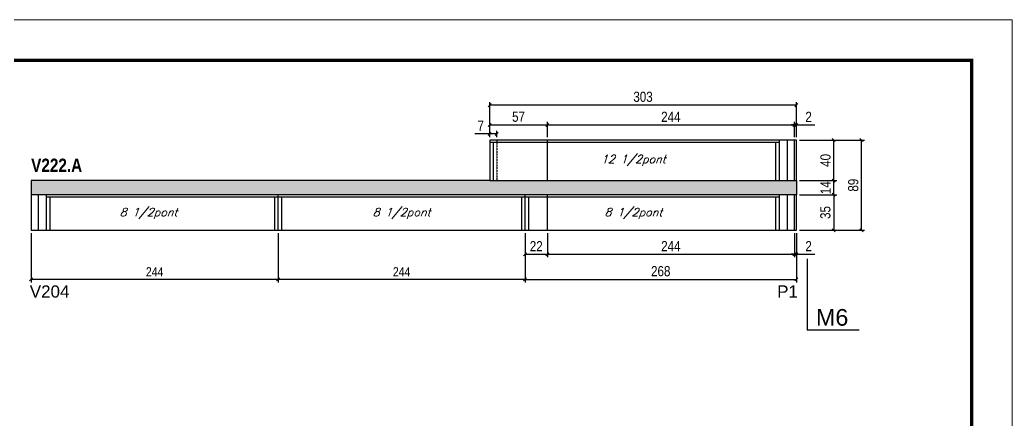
# Model space of a CAD drawing. Extents: x 2603 to 22413, y 1253 to 30260.
# Drawn here: x 4706 to 5686, y 21434 to 21829 of the extents above; entities that cross this region are included whole.
import ezdxf

# ---------------------------------------------------------------- set-up
doc = ezdxf.new("R2010")
doc.units = 0
doc.linetypes.add('DASHED', pattern=[0.75, 0.5, -0.25])
doc.linetypes.add('HIDDEN', pattern=[0.375, 0.25, -0.125])
for name, color, linetype in [('5', 5, 'Continuous'), ('COTA', 241, 'Continuous'), ('NOMENCLATURA', 7, 'Continuous'), ('Painéis', 200, 'Continuous'), ('SARR_2.2x7', 40, 'Continuous'), ('SARR_3.5x7', 81, 'Continuous'), ('texto', 7, 'Continuous')]:
    doc.layers.add(name, color=color, linetype=linetype)
doc.layers.add('Folhas', color=255, linetype='Continuous', lineweight=9)
doc.layers.add('SARRAFO DE PRESSAO', color=251, linetype='DASHED', lineweight=9)
doc.styles.add('COTA TECNICA', font='techl___.ttf', dxfattribs={"height": 10})
doc.styles.add('COTA TECNICA-50', font='techl___.ttf', dxfattribs={"height": 9})
doc.styles.add('Romans', font='romans.shx')
doc.styles.get("Standard").update_dxf_attribs({"font": 'arial.ttf'})
doc.styles.add('TECNICA', font='techb___.ttf', dxfattribs={"height": 10})
doc.dimstyles.new('COTA PAINEL-50', dxfattribs={"dimtxt": 9, "dimasz": 3, "dimexe": 3, "dimexo": 3, "dimgap": 3, "dimtad": 1, "dimdec": 1, "dimzin": 12, "dimdsep": 46, "dimtxsty": 'COTA TECNICA-50', "dimblk1": 'OBLIQUE', "dimblk2": 'OBLIQUE', "dimsah": 1, "dimcen": 0.9, "dimclrd": 4, "dimclre": 4, "dimclrt": 240, "dimadec": 1, "dimazin": 3, "dimtfac": 1, "dimtdec": 1, "dimtmove": 0, "dimatfit": 3, "dimfxl": 1, "dimtolj": 1, "dimtzin": 12, "dimarcsym": 0})
doc.dimstyles.new('PAINEL', dxfattribs={"dimtxt": 10, "dimasz": 3, "dimexe": 3, "dimexo": 3, "dimgap": 3, "dimtad": 1, "dimdec": 1, "dimzin": 12, "dimdsep": 46, "dimtxsty": 'COTA TECNICA', "dimblk1": 'OBLIQUE', "dimblk2": 'OBLIQUE', "dimsah": 1, "dimcen": 0.9, "dimclrd": 4, "dimclre": 4, "dimclrt": 240, "dimadec": 1, "dimazin": 3, "dimtfac": 1, "dimtdec": 1, "dimtmove": 0, "dimatfit": 3, "dimfxl": 1, "dimtolj": 1, "dimtzin": 12, "dimarcsym": 0})

# ---------------------------------------------------------------- blocks, each defined once
blk = doc.blocks.new('9999999999')
at = {"layer": 'Folhas'}
blk.add_lwpolyline([(98138.98, 34190.21), (99623.98, 34190.21), (99623.98, 35240.21), (98138.98, 35240.21)], close=True, dxfattribs=at)
at = {"layer": 'Folhas', "color": 30, "const_width": 3}
blk.add_lwpolyline([(98213.98, 34230.21), (99583.98, 34230.21), (99583.98, 35200.21), (98213.98, 35200.21)], close=True, dxfattribs=at)
blk = doc.blocks.new('_Oblique')
at = {"color": 0, "linetype": 'ByBlock', "lineweight": -2}
blk.add_line((-0.5, -0.5), (0.5, 0.5), dxfattribs=at)
blk = doc.blocks.new('*D439')
at = {"layer": 'COTA', "color": 4, "linetype": 'ByBlock', "lineweight": -2, "transparency": 16777216}
for p, q in [((4961.29, 21618.27), (4961.29, 21569.62)), ((5205.29, 21618.27), (5205.29, 21569.62)), ((5205.29, 21572.62), (4961.29, 21572.62))]:
    blk.add_line(p, q, dxfattribs=at)
at = {"layer": 'Defpoints', "color": 0, "linetype": 'ByBlock', "transparency": 16777216}
for p in [(4961.29, 21621.27), (5205.29, 21621.27), (4961.29, 21572.62)]:
    blk.add_point(p, dxfattribs=at)
at = {"layer": 'COTA', "color": 4, "linetype": 'ByBlock', "lineweight": -2, "transparency": 16777216, "xscale": 3, "yscale": 3, "zscale": 3, "rotation": 180}
blk.add_blockref('_Oblique', (4961.29, 21572.62), dxfattribs=at)
at = {"layer": 'COTA', "color": 4, "linetype": 'ByBlock', "lineweight": -2, "transparency": 16777216, "xscale": 3, "yscale": 3, "zscale": 3}
blk.add_blockref('_Oblique', (5205.29, 21572.62), dxfattribs=at)
at = {"layer": 'COTA', "color": 240, "linetype": 'ByBlock', "transparency": 16777216, "insert": (5083.29, 21580.19), "char_height": 9, "attachment_point": 5, "style": 'COTA TECNICA-50'}
blk.add_mtext('\\A1;244', dxfattribs=at)
blk = doc.blocks.new('*D2420')
at = {"layer": 'COTA', "color": 4, "linetype": 'ByBlock', "lineweight": -2, "transparency": 16777216}
for p, q in [((4717.29, 21618.27), (4717.29, 21569.62)), ((4961.29, 21618.27), (4961.29, 21569.62)), ((4961.29, 21572.62), (4717.29, 21572.62))]:
    blk.add_line(p, q, dxfattribs=at)
at = {"layer": 'Defpoints', "color": 0, "linetype": 'ByBlock', "transparency": 16777216}
for p in [(4717.29, 21621.27), (4961.29, 21621.27), (4717.29, 21572.62)]:
    blk.add_point(p, dxfattribs=at)
at = {"layer": 'COTA', "color": 4, "linetype": 'ByBlock', "lineweight": -2, "transparency": 16777216, "xscale": 3, "yscale": 3, "zscale": 3, "rotation": 180}
blk.add_blockref('_Oblique', (4717.29, 21572.62), dxfattribs=at)
at = {"layer": 'COTA', "color": 4, "linetype": 'ByBlock', "lineweight": -2, "transparency": 16777216, "xscale": 3, "yscale": 3, "zscale": 3}
blk.add_blockref('_Oblique', (4961.29, 21572.62), dxfattribs=at)
at = {"layer": 'COTA', "color": 240, "linetype": 'ByBlock', "transparency": 16777216, "insert": (4839.29, 21580.19), "char_height": 9, "attachment_point": 5, "style": 'COTA TECNICA-50'}
blk.add_mtext('\\A1;244', dxfattribs=at)
blk = doc.blocks.new('*D2421')
at = {"layer": 'COTA', "color": 4, "linetype": 'ByBlock', "lineweight": -2, "transparency": 16777216}
for p, q in [((5205.29, 21618.27), (5205.29, 21569.62)), ((5473.29, 21618.27), (5473.29, 21569.62)), ((5205.29, 21572.62), (5473.29, 21572.62))]:
    blk.add_line(p, q, dxfattribs=at)
at = {"layer": 'Defpoints', "color": 0, "linetype": 'ByBlock', "transparency": 16777216}
for p in [(5205.29, 21621.27), (5473.29, 21621.27), (5473.29, 21572.62)]:
    blk.add_point(p, dxfattribs=at)
at = {"layer": 'COTA', "color": 4, "linetype": 'ByBlock', "lineweight": -2, "transparency": 16777216, "xscale": 3, "yscale": 3, "zscale": 3, "rotation": 180}
blk.add_blockref('_Oblique', (5205.29, 21572.62), dxfattribs=at)
at = {"layer": 'COTA', "color": 4, "linetype": 'ByBlock', "lineweight": -2, "transparency": 16777216, "xscale": 3, "yscale": 3, "zscale": 3}
blk.add_blockref('_Oblique', (5473.29, 21572.62), dxfattribs=at)
at = {"layer": 'COTA', "color": 240, "linetype": 'ByBlock', "transparency": 16777216, "insert": (5339.29, 21580.75), "char_height": 10, "attachment_point": 5, "style": 'COTA TECNICA'}
blk.add_mtext('\\A1;268', dxfattribs=at)
blk = doc.blocks.new('*D2422')
at = {"layer": 'COTA', "color": 4, "linetype": 'ByBlock', "lineweight": -2, "transparency": 16777216}
for p, q in [((5476.29, 21656.27), (5513.2, 21656.27)), ((5510.2, 21656.27), (5510.2, 21621.27)), ((5476.29, 21621.27), (5513.2, 21621.27))]:
    blk.add_line(p, q, dxfattribs=at)
at = {"layer": 'Defpoints', "color": 0, "linetype": 'ByBlock', "transparency": 16777216}
for p in [(5473.29, 21656.27), (5473.29, 21621.27), (5510.2, 21621.27)]:
    blk.add_point(p, dxfattribs=at)
at = {"layer": 'COTA', "color": 4, "linetype": 'ByBlock', "lineweight": -2, "transparency": 16777216, "xscale": 3, "yscale": 3, "zscale": 3}
for p, rotation in [((5510.2, 21656.27), 90), ((5510.2, 21621.27), 270)]:
    blk.add_blockref('_Oblique', p, dxfattribs=dict(at, rotation=rotation))
at = {"layer": 'COTA', "color": 240, "linetype": 'ByBlock', "transparency": 16777216, "insert": (5501.98, 21638.77), "char_height": 10, "attachment_point": 5, "rotation": 90, "style": 'COTA TECNICA'}
blk.add_mtext('\\A1;35', dxfattribs=at)
blk = doc.blocks.new('*D2423')
at = {"layer": 'COTA', "color": 4, "linetype": 'ByBlock', "lineweight": -2, "transparency": 16777216}
for p, q in [((5476.29, 21670.27), (5513.2, 21670.27)), ((5510.2, 21656.27), (5510.2, 21670.27)), ((5476.29, 21656.27), (5513.2, 21656.27))]:
    blk.add_line(p, q, dxfattribs=at)
at = {"layer": 'Defpoints', "color": 0, "linetype": 'ByBlock', "transparency": 16777216}
for p in [(5473.29, 21670.27), (5510.2, 21670.27), (5473.29, 21656.27)]:
    blk.add_point(p, dxfattribs=at)
at = {"layer": 'COTA', "color": 4, "linetype": 'ByBlock', "lineweight": -2, "transparency": 16777216, "xscale": 3, "yscale": 3, "zscale": 3}
for p, rotation in [((5510.2, 21670.27), 90), ((5510.2, 21656.27), 270)]:
    blk.add_blockref('_Oblique', p, dxfattribs=dict(at, rotation=rotation))
at = {"layer": 'COTA', "color": 240, "linetype": 'ByBlock', "transparency": 16777216, "insert": (5502.12, 21663.27), "char_height": 10, "attachment_point": 5, "rotation": 90, "style": 'COTA TECNICA'}
blk.add_mtext('\\A1;14', dxfattribs=at)
blk = doc.blocks.new('*D2424')
at = {"layer": 'COTA', "color": 4, "linetype": 'ByBlock', "lineweight": -2, "transparency": 16777216}
for p, q in [((5205.29, 21618.27), (5205.29, 21594.47)), ((5227.29, 21618.27), (5227.29, 21594.47)), ((5205.29, 21597.47), (5227.29, 21597.47))]:
    blk.add_line(p, q, dxfattribs=at)
at = {"layer": 'Defpoints', "color": 0, "linetype": 'ByBlock', "transparency": 16777216}
for p in [(5205.29, 21621.27), (5227.29, 21621.27), (5227.29, 21597.47)]:
    blk.add_point(p, dxfattribs=at)
at = {"layer": 'COTA', "color": 4, "linetype": 'ByBlock', "lineweight": -2, "transparency": 16777216, "xscale": 3, "yscale": 3, "zscale": 3, "rotation": 180}
blk.add_blockref('_Oblique', (5205.29, 21597.47), dxfattribs=at)
at = {"layer": 'COTA', "color": 4, "linetype": 'ByBlock', "lineweight": -2, "transparency": 16777216, "xscale": 3, "yscale": 3, "zscale": 3}
blk.add_blockref('_Oblique', (5227.29, 21597.47), dxfattribs=at)
at = {"layer": 'COTA', "color": 240, "linetype": 'ByBlock', "transparency": 16777216, "insert": (5216.29, 21605.47), "char_height": 10, "attachment_point": 5, "style": 'COTA TECNICA'}
blk.add_mtext('\\A1;22', dxfattribs=at)
blk = doc.blocks.new('*D2425')
at = {"layer": 'COTA', "color": 4, "linetype": 'ByBlock', "lineweight": -2, "transparency": 16777216}
for p, q in [((5227.29, 21618.27), (5227.29, 21594.47)), ((5471.29, 21618.27), (5471.29, 21594.47)), ((5227.29, 21597.47), (5471.29, 21597.47))]:
    blk.add_line(p, q, dxfattribs=at)
at = {"layer": 'Defpoints', "color": 0, "linetype": 'ByBlock', "transparency": 16777216}
for p in [(5227.29, 21621.27), (5471.29, 21621.27), (5471.29, 21597.47)]:
    blk.add_point(p, dxfattribs=at)
at = {"layer": 'COTA', "color": 4, "linetype": 'ByBlock', "lineweight": -2, "transparency": 16777216, "xscale": 3, "yscale": 3, "zscale": 3, "rotation": 180}
blk.add_blockref('_Oblique', (5227.29, 21597.47), dxfattribs=at)
at = {"layer": 'COTA', "color": 4, "linetype": 'ByBlock', "lineweight": -2, "transparency": 16777216, "xscale": 3, "yscale": 3, "zscale": 3}
blk.add_blockref('_Oblique', (5471.29, 21597.47), dxfattribs=at)
at = {"layer": 'COTA', "color": 240, "linetype": 'ByBlock', "transparency": 16777216, "insert": (5349.29, 21605.55), "char_height": 10, "attachment_point": 5, "style": 'COTA TECNICA'}
blk.add_mtext('\\A1;244', dxfattribs=at)
blk = doc.blocks.new('*D2426')
at = {"layer": 'COTA', "color": 4, "linetype": 'ByBlock', "lineweight": -2, "transparency": 16777216}
for p, q in [((5471.29, 21618.27), (5471.29, 21594.47)), ((5473.29, 21618.27), (5473.29, 21594.47)), ((5471.29, 21597.47), (5468.29, 21597.47)), ((5471.29, 21597.47), (5473.29, 21597.47)), ((5473.29, 21597.47), (5491.4, 21597.47))]:
    blk.add_line(p, q, dxfattribs=at)
at = {"layer": 'Defpoints', "color": 0, "linetype": 'ByBlock', "transparency": 16777216}
for p in [(5471.29, 21621.27), (5473.29, 21621.27), (5473.29, 21597.47)]:
    blk.add_point(p, dxfattribs=at)
at = {"layer": 'COTA', "color": 4, "linetype": 'ByBlock', "lineweight": -2, "transparency": 16777216, "xscale": 3, "yscale": 3, "zscale": 3}
blk.add_blockref('_Oblique', (5471.29, 21597.47), dxfattribs=at)
at = {"layer": 'COTA', "color": 4, "linetype": 'ByBlock', "lineweight": -2, "transparency": 16777216, "xscale": 3, "yscale": 3, "zscale": 3, "rotation": 180}
blk.add_blockref('_Oblique', (5473.29, 21597.47), dxfattribs=at)
at = {"layer": 'COTA', "color": 240, "linetype": 'ByBlock', "transparency": 16777216, "insert": (5485.35, 21605.47), "char_height": 10, "attachment_point": 5, "style": 'COTA TECNICA'}
blk.add_mtext('\\A1;2', dxfattribs=at)
blk = doc.blocks.new('*D2427')
at = {"layer": 'COTA', "color": 4, "linetype": 'ByBlock', "lineweight": -2, "transparency": 16777216}
for p, q in [((5476.29, 21710.27), (5513.2, 21710.27)), ((5510.2, 21670.27), (5510.2, 21710.27)), ((5476.29, 21670.27), (5513.2, 21670.27))]:
    blk.add_line(p, q, dxfattribs=at)
at = {"layer": 'Defpoints', "color": 0, "linetype": 'ByBlock', "transparency": 16777216}
for p in [(5473.29, 21710.27), (5510.2, 21710.27), (5473.29, 21670.27)]:
    blk.add_point(p, dxfattribs=at)
at = {"layer": 'COTA', "color": 4, "linetype": 'ByBlock', "lineweight": -2, "transparency": 16777216, "xscale": 3, "yscale": 3, "zscale": 3}
for p, rotation in [((5510.2, 21710.27), 90), ((5510.2, 21670.27), 270)]:
    blk.add_blockref('_Oblique', p, dxfattribs=dict(at, rotation=rotation))
at = {"layer": 'COTA', "color": 240, "linetype": 'ByBlock', "transparency": 16777216, "insert": (5502.1, 21690.27), "char_height": 10, "attachment_point": 5, "rotation": 90, "style": 'COTA TECNICA'}
blk.add_mtext('\\A1;40', dxfattribs=at)
blk = doc.blocks.new('*D2428')
at = {"layer": 'COTA', "color": 4, "linetype": 'ByBlock', "lineweight": -2, "transparency": 16777216}
for p, q in [((5476.29, 21710.27), (5540.64, 21710.27)), ((5537.64, 21621.27), (5537.64, 21710.27)), ((5476.29, 21621.27), (5540.64, 21621.27))]:
    blk.add_line(p, q, dxfattribs=at)
at = {"layer": 'Defpoints', "color": 0, "linetype": 'ByBlock', "transparency": 16777216}
for p in [(5473.29, 21710.27), (5537.64, 21710.27), (5473.29, 21621.27)]:
    blk.add_point(p, dxfattribs=at)
at = {"layer": 'COTA', "color": 4, "linetype": 'ByBlock', "lineweight": -2, "transparency": 16777216, "xscale": 3, "yscale": 3, "zscale": 3}
for p, rotation in [((5537.64, 21710.27), 90), ((5537.64, 21621.27), 270)]:
    blk.add_blockref('_Oblique', p, dxfattribs=dict(at, rotation=rotation))
at = {"layer": 'COTA', "color": 240, "linetype": 'ByBlock', "transparency": 16777216, "insert": (5529.53, 21665.77), "char_height": 10, "attachment_point": 5, "rotation": 90, "style": 'COTA TECNICA'}
blk.add_mtext('\\A1;89', dxfattribs=at)
blk = doc.blocks.new('*D2429')
at = {"layer": 'COTA', "color": 4, "linetype": 'ByBlock', "lineweight": -2, "transparency": 16777216}
for p, q in [((5170.29, 21713.27), (5170.29, 21747.84)), ((5473.29, 21744.84), (5170.29, 21744.84)), ((5473.29, 21713.27), (5473.29, 21747.84))]:
    blk.add_line(p, q, dxfattribs=at)
at = {"layer": 'Defpoints', "color": 0, "linetype": 'ByBlock', "transparency": 16777216}
for p in [(5170.29, 21744.84), (5170.29, 21710.27), (5473.29, 21710.27)]:
    blk.add_point(p, dxfattribs=at)
at = {"layer": 'COTA', "color": 4, "linetype": 'ByBlock', "lineweight": -2, "transparency": 16777216, "xscale": 3, "yscale": 3, "zscale": 3, "rotation": 180}
blk.add_blockref('_Oblique', (5170.29, 21744.84), dxfattribs=at)
at = {"layer": 'COTA', "color": 4, "linetype": 'ByBlock', "lineweight": -2, "transparency": 16777216, "xscale": 3, "yscale": 3, "zscale": 3}
blk.add_blockref('_Oblique', (5473.29, 21744.84), dxfattribs=at)
at = {"layer": 'COTA', "color": 240, "linetype": 'ByBlock', "transparency": 16777216, "insert": (5321.79, 21753.06), "char_height": 10, "attachment_point": 5, "style": 'COTA TECNICA'}
blk.add_mtext('\\A1;303', dxfattribs=at)
blk = doc.blocks.new('*D2430')
at = {"layer": 'COTA', "color": 4, "linetype": 'ByBlock', "lineweight": -2, "transparency": 16777216}
for p, q in [((5170.29, 21713.27), (5170.29, 21728.26)), ((5170.29, 21725.26), (5227.29, 21725.26)), ((5227.29, 21713.27), (5227.29, 21728.26))]:
    blk.add_line(p, q, dxfattribs=at)
at = {"layer": 'Defpoints', "color": 0, "linetype": 'ByBlock', "transparency": 16777216}
for p in [(5227.29, 21725.26), (5170.29, 21710.27), (5227.29, 21710.27)]:
    blk.add_point(p, dxfattribs=at)
at = {"layer": 'COTA', "color": 4, "linetype": 'ByBlock', "lineweight": -2, "transparency": 16777216, "xscale": 3, "yscale": 3, "zscale": 3, "rotation": 180}
blk.add_blockref('_Oblique', (5170.29, 21725.26), dxfattribs=at)
at = {"layer": 'COTA', "color": 4, "linetype": 'ByBlock', "lineweight": -2, "transparency": 16777216, "xscale": 3, "yscale": 3, "zscale": 3}
blk.add_blockref('_Oblique', (5227.29, 21725.26), dxfattribs=at)
at = {"layer": 'COTA', "color": 240, "linetype": 'ByBlock', "transparency": 16777216, "insert": (5198.79, 21733.37), "char_height": 10, "attachment_point": 5, "style": 'COTA TECNICA'}
blk.add_mtext('\\A1;57', dxfattribs=at)
blk = doc.blocks.new('*D2431')
at = {"layer": 'COTA', "color": 4, "linetype": 'ByBlock', "lineweight": -2, "transparency": 16777216}
for p, q in [((5227.29, 21713.27), (5227.29, 21728.26)), ((5227.29, 21725.26), (5471.29, 21725.26)), ((5471.29, 21713.27), (5471.29, 21728.26))]:
    blk.add_line(p, q, dxfattribs=at)
at = {"layer": 'Defpoints', "color": 0, "linetype": 'ByBlock', "transparency": 16777216}
for p in [(5471.29, 21725.26), (5227.29, 21710.27), (5471.29, 21710.27)]:
    blk.add_point(p, dxfattribs=at)
at = {"layer": 'COTA', "color": 4, "linetype": 'ByBlock', "lineweight": -2, "transparency": 16777216, "xscale": 3, "yscale": 3, "zscale": 3, "rotation": 180}
blk.add_blockref('_Oblique', (5227.29, 21725.26), dxfattribs=at)
at = {"layer": 'COTA', "color": 4, "linetype": 'ByBlock', "lineweight": -2, "transparency": 16777216, "xscale": 3, "yscale": 3, "zscale": 3}
blk.add_blockref('_Oblique', (5471.29, 21725.26), dxfattribs=at)
at = {"layer": 'COTA', "color": 240, "linetype": 'ByBlock', "transparency": 16777216, "insert": (5349.29, 21733.33), "char_height": 10, "attachment_point": 5, "style": 'COTA TECNICA'}
blk.add_mtext('\\A1;244', dxfattribs=at)
blk = doc.blocks.new('*D2480')
at = {"layer": 'COTA', "color": 4, "linetype": 'ByBlock', "lineweight": -2, "transparency": 16777216}
for p, q in [((5471.29, 21725.26), (5468.29, 21725.26)), ((5471.29, 21713.27), (5471.29, 21728.26)), ((5471.29, 21725.26), (5473.29, 21725.26)), ((5473.29, 21713.27), (5473.29, 21728.26)), ((5473.29, 21725.26), (5491.4, 21725.26))]:
    blk.add_line(p, q, dxfattribs=at)
at = {"layer": 'Defpoints', "color": 0, "linetype": 'ByBlock', "transparency": 16777216}
for p in [(5473.29, 21725.26), (5471.29, 21710.27), (5473.29, 21710.27)]:
    blk.add_point(p, dxfattribs=at)
at = {"layer": 'COTA', "color": 4, "linetype": 'ByBlock', "lineweight": -2, "transparency": 16777216, "xscale": 3, "yscale": 3, "zscale": 3}
blk.add_blockref('_Oblique', (5471.29, 21725.26), dxfattribs=at)
at = {"layer": 'COTA', "color": 4, "linetype": 'ByBlock', "lineweight": -2, "transparency": 16777216, "xscale": 3, "yscale": 3, "zscale": 3, "rotation": 180}
blk.add_blockref('_Oblique', (5473.29, 21725.26), dxfattribs=at)
at = {"layer": 'COTA', "color": 240, "linetype": 'ByBlock', "transparency": 16777216, "insert": (5485.35, 21733.26), "char_height": 10, "attachment_point": 5, "style": 'COTA TECNICA'}
blk.add_mtext('\\A1;2', dxfattribs=at)
blk = doc.blocks.new('*D2481')
at = {"layer": 'COTA', "color": 4, "linetype": 'ByBlock', "lineweight": -2, "transparency": 16777216}
for p, q in [((5170.29, 21716.38), (5155.56, 21716.38)), ((5170.29, 21713.27), (5170.29, 21719.38)), ((5177.29, 21716.38), (5170.29, 21716.38)), ((5177.29, 21713.27), (5177.29, 21719.38))]:
    blk.add_line(p, q, dxfattribs=at)
at = {"layer": 'Defpoints', "color": 0, "linetype": 'ByBlock', "transparency": 16777216}
for p in [(5170.29, 21716.38), (5170.29, 21710.27), (5177.29, 21710.27)]:
    blk.add_point(p, dxfattribs=at)
at = {"layer": 'COTA', "color": 4, "linetype": 'ByBlock', "lineweight": -2, "transparency": 16777216, "xscale": 3, "yscale": 3, "zscale": 3, "rotation": 180}
blk.add_blockref('_Oblique', (5170.29, 21716.38), dxfattribs=at)
at = {"layer": 'COTA', "color": 4, "linetype": 'ByBlock', "lineweight": -2, "transparency": 16777216, "xscale": 3, "yscale": 3, "zscale": 3}
blk.add_blockref('_Oblique', (5177.29, 21716.38), dxfattribs=at)
at = {"layer": 'COTA', "color": 240, "linetype": 'ByBlock', "transparency": 16777216, "insert": (5161.43, 21724.45), "char_height": 10, "attachment_point": 5, "style": 'COTA TECNICA'}
blk.add_mtext('\\A1;7', dxfattribs=at)

msp = doc.modelspace()

# ---------------------------------------------------------------- hatches: boundary and pattern name
at = {"layer": 'COTA', "linetype": 'ByBlock'}
h = msp.add_hatch(dxfattribs=at)
h.set_pattern_fill('AR-CONC', color=256, scale=0.03)
h.set_pattern_definition([(50, (-129576.3084, -6341.8), (5.46554007, -0.47817257), [0.5715, -6.2865]), (355, (-129576.3084, -6341.8), (-1.05730264, 5.73170536), [0.4572, -5.02921753]), (100.4514447, (-129575.853, -6341.8397), (4.40823741, 5.25353256), [0.48570026, -5.34270734]), (46.1842, (-129576.3084, -6340.276), (8.13237123, -1.26126984), [0.85725, -9.42975]), (96.6355576, (-129575.631, -6340.381), (7.122124, 7.42278374), [0.7285507, -8.01406824]), (351.184151, (-129576.3084, -6340.276), (7.122124, 7.42278374), [0.685799, -7.54379196]), (21, (-129575.5464, -6340.657), (4.54843174, -3.06795595), [0.5715, -6.2865]), (326, (-129575.5464, -6340.657), (1.85406085, 5.52563898), [0.4572, -5.0292]), (71.451445, (-129575.1674, -6340.9125), (6.40249258, 2.45768307), [0.48570026, -5.34269813]), (37.5, (-129576.3084, -6341.7998), (0.092658098, 2.536651166), [0, -4.96824, 0, -5.1054, 0, -5.04825]), (7.5, (-129576.3084, -6341.7998), (2.004589875, 3.005417245), [0, -2.91084, 0, -4.85394, 0, -1.92405]), (327.5, (-129578.0077, -6341.7998), (4.067717855, -0.17186232), [0, -1.905, 0, -5.9436, 0, -7.8867]), (317.5, (-129578.7697, -6341.8), (4.44387544, 0.76279473), [0, -2.4765, 0, -3.94716, 0, -5.6007])])
h.paths.add_polyline_path([(5473.29, 21656.27), (5473.29, 21670.27), (4717.29, 21670.27), (4717.29, 21656.27)])

# ---------------------------------------------------------------- linework, layer by layer
for p, q in [((4717.29, 21670.27), (4717.29, 21656.27)), ((5170.29, 21670.27), (4717.29, 21670.27)), ((5473.29, 21670.27), (5473.29, 21656.27))]:
    msp.add_line(p, q, dxfattribs=at)
at = {"layer": 'NOMENCLATURA', "linetype": 'Continuous'}
for p in [(5484.11, 21593.02), (5535.17, 21522.47)]:
    msp.add_line(p, (5484.11, 21522.47), dxfattribs=at)
at = {"layer": 'Painéis', "linetype": 'Continuous'}
for p, q in [((5473.29, 21710.27), (5170.29, 21710.27)), ((5170.29, 21710.27), (5170.29, 21670.27)), ((5227.29, 21670.27), (5227.29, 21710.27)), ((5471.29, 21670.27), (5471.29, 21710.27)), ((5473.29, 21670.27), (5473.29, 21710.27)), ((5170.29, 21670.27), (5473.29, 21670.27)), ((4717.29, 21656.27), (4717.29, 21621.27)), ((5473.29, 21656.27), (4717.29, 21656.27)), ((4961.29, 21621.27), (4961.29, 21656.27)), ((5205.29, 21621.27), (5205.29, 21656.27)), ((5227.29, 21621.27), (5227.29, 21656.27)), ((5471.29, 21621.27), (5471.29, 21656.27)), ((5473.29, 21621.27), (5473.29, 21656.27)), ((4717.29, 21621.27), (5473.29, 21621.27))]:
    msp.add_line(p, q, dxfattribs=at)
at = {"layer": 'SARR_2.2x7', "linetype": 'Continuous'}
for p, q in [((5456.29, 21708.07), (5170.29, 21708.07)), ((5464.29, 21710.27), (5464.29, 21670.27)), ((4724.29, 21656.27), (4724.29, 21621.27)), ((5464.29, 21656.27), (5464.29, 21621.27)), ((4961.29, 21654.07), (4732.29, 21654.07)), ((5205.29, 21654.07), (4961.29, 21654.07)), ((5456.29, 21654.07), (5205.29, 21654.07))]:
    msp.add_line(p, q, dxfattribs=at)
at = {"layer": 'SARR_2.2x7', "linetype": 'HIDDEN'}
msp.add_line((5177.29, 21710.27), (5177.29, 21670.27), dxfattribs=at)
at = {"layer": 'SARR_3.5x7'}
for p, q in [((5173.79, 21708.07), (5173.79, 21670.27)), ((5452.79, 21708.07), (5452.79, 21670.27)), ((5456.29, 21710.27), (5456.29, 21670.27)), ((4732.29, 21656.27), (4732.29, 21621.27)), ((5456.29, 21656.27), (5456.29, 21621.27)), ((4735.79, 21654.07), (4735.79, 21621.27)), ((4957.79, 21654.07), (4957.79, 21621.27)), ((4964.79, 21654.07), (4964.79, 21621.27)), ((5201.79, 21654.07), (5201.79, 21621.27)), ((5208.79, 21654.07), (5208.79, 21621.27)), ((5452.79, 21654.07), (5452.79, 21621.27))]:
    msp.add_line(p, q, dxfattribs=at)

# ---------------------------------------------------------------- block references
at = {"layer": 'SARRAFO DE PRESSAO', "color": 6, "linetype": 'ByBlock'}
msp.add_blockref('9999999999', (-93937.51, -13411.06), dxfattribs=at)

# ---------------------------------------------------------------- texts
at = {"layer": '5', "linetype": 'Continuous'}
for s, p in [('V204', (4715.96, 21554.72)), ('P1', (5454.3, 21554.72))]:
    msp.add_text(s, height=12, rotation=359.99996, dxfattribs=at).set_placement(p)
at = {"layer": 'NOMENCLATURA', "style": 'TECNICA'}
msp.add_text('V222.A', height=13.2, dxfattribs=at).set_placement((4717.29, 21678.79))
at = {"layer": 'NOMENCLATURA', "linetype": 'Continuous'}
msp.add_text('M6', height=16.5, dxfattribs=at).set_placement((5492.61, 21526.89))
at = {"layer": 'texto', "color": 2, "char_height": 8, "attachment_point": 5, "style": 'Romans'}
for s, insert in [('{\\Q19;\\C256;12 1/2pont}', (5312.29, 21690.27)), ('{\\Q19;\\C256;8 1/2pont}', (4833.29, 21637.77)), ('{\\Q19;\\C256;8 1/2pont}', (5083.29, 21637.77)), ('{\\Q19;\\C256;8 1/2pont}', (5312.29, 21637.77))]:
    msp.add_mtext(s, dxfattribs=dict(at, insert=insert))

# ---------------------------------------------------------------- dimensions: what is measured, and where the dimension line sits
at = {"layer": 'COTA', "linetype": 'ByBlock'}
for base, p1, p2, picture, middle in [((5170.29, 21744.84), (5473.29, 21710.27), (5170.29, 21710.27), '*D2429', (5321.79, 21753.06)), ((5227.29, 21725.26), (5170.29, 21710.27), (5227.29, 21710.27), '*D2430', (5198.79, 21733.37)), ((5473.29, 21725.26), (5471.29, 21710.27), (5473.29, 21710.27), '*D2480', (5485.35, 21733.26)), ((5170.29, 21716.38), (5177.29, 21710.27), (5170.29, 21710.27), '*D2481', (5161.43, 21724.45)), ((5473.29, 21572.62), (5205.29, 21621.27), (5473.29, 21621.27), '*D2421', (5339.29, 21580.75)), ((5227.29, 21597.47), (5205.29, 21621.27), (5227.29, 21621.27), '*D2424', (5216.29, 21605.47)), ((5473.29, 21597.47), (5471.29, 21621.27), (5473.29, 21621.27), '*D2426', (5485.35, 21605.47))]:
    dim = msp.add_linear_dim(base=base, p1=p1, p2=p2, dimstyle='PAINEL', dxfattribs=at)
    dim.commit()
    dim.dimension.update_dxf_attribs({"geometry": picture, "text_midpoint": middle})
for base, p1, p2, dimstyle, override, picture, middle in [((5471.29, 21725.26), (5227.29, 21710.27), (5471.29, 21710.27), 'PAINEL', {"dimtmove": 1}, '*D2431', (5349.29, 21733.33)), ((4961.29, 21572.62), (5205.29, 21621.27), (4961.29, 21621.27), 'COTA PAINEL-50', {"dimarcsym": 1}, '*D439', (5083.29, 21580.19)), ((5471.29, 21597.47), (5227.29, 21621.27), (5471.29, 21621.27), 'PAINEL', {"dimtmove": 1}, '*D2425', (5349.29, 21605.55))]:
    dim = msp.add_linear_dim(base=base, p1=p1, p2=p2, dimstyle=dimstyle, override=override, dxfattribs=at)
    dim.commit()
    dim.dimension.update_dxf_attribs({"geometry": picture, "text_midpoint": middle})
for base, p1, p2, picture, middle in [((5510.2, 21710.27), (5473.29, 21670.27), (5473.29, 21710.27), '*D2427', (5502.1, 21690.27)), ((5537.64, 21710.27), (5473.29, 21621.27), (5473.29, 21710.27), '*D2428', (5529.53, 21665.77)), ((5510.2, 21621.27), (5473.29, 21656.27), (5473.29, 21621.27), '*D2422', (5501.98, 21638.77))]:
    dim = msp.add_linear_dim(base=base, p1=p1, p2=p2, angle=90, dimstyle='PAINEL', dxfattribs=at)
    dim.commit()
    dim.dimension.update_dxf_attribs({"geometry": picture, "text_midpoint": middle})
dim = msp.add_linear_dim(base=(5510.2, 21670.27), p1=(5473.29, 21656.27), p2=(5473.29, 21670.27), angle=90, dimstyle='PAINEL', dxfattribs=at)
dim.commit()
dim.dimension.update_dxf_attribs({"geometry": '*D2423', "text_midpoint": (5510.2, 21663.27), "dimtype": 160})
dim = msp.add_linear_dim(base=(4717.29, 21572.62), p1=(4961.29, 21621.27), p2=(4717.29, 21621.27), angle=180, dimstyle='COTA PAINEL-50', override={"dimarcsym": 1}, dxfattribs=at)
dim.commit()
dim.dimension.update_dxf_attribs({"geometry": '*D2420', "text_midpoint": (4839.29, 21580.19)})

doc.saveas('drawing.dxf')
